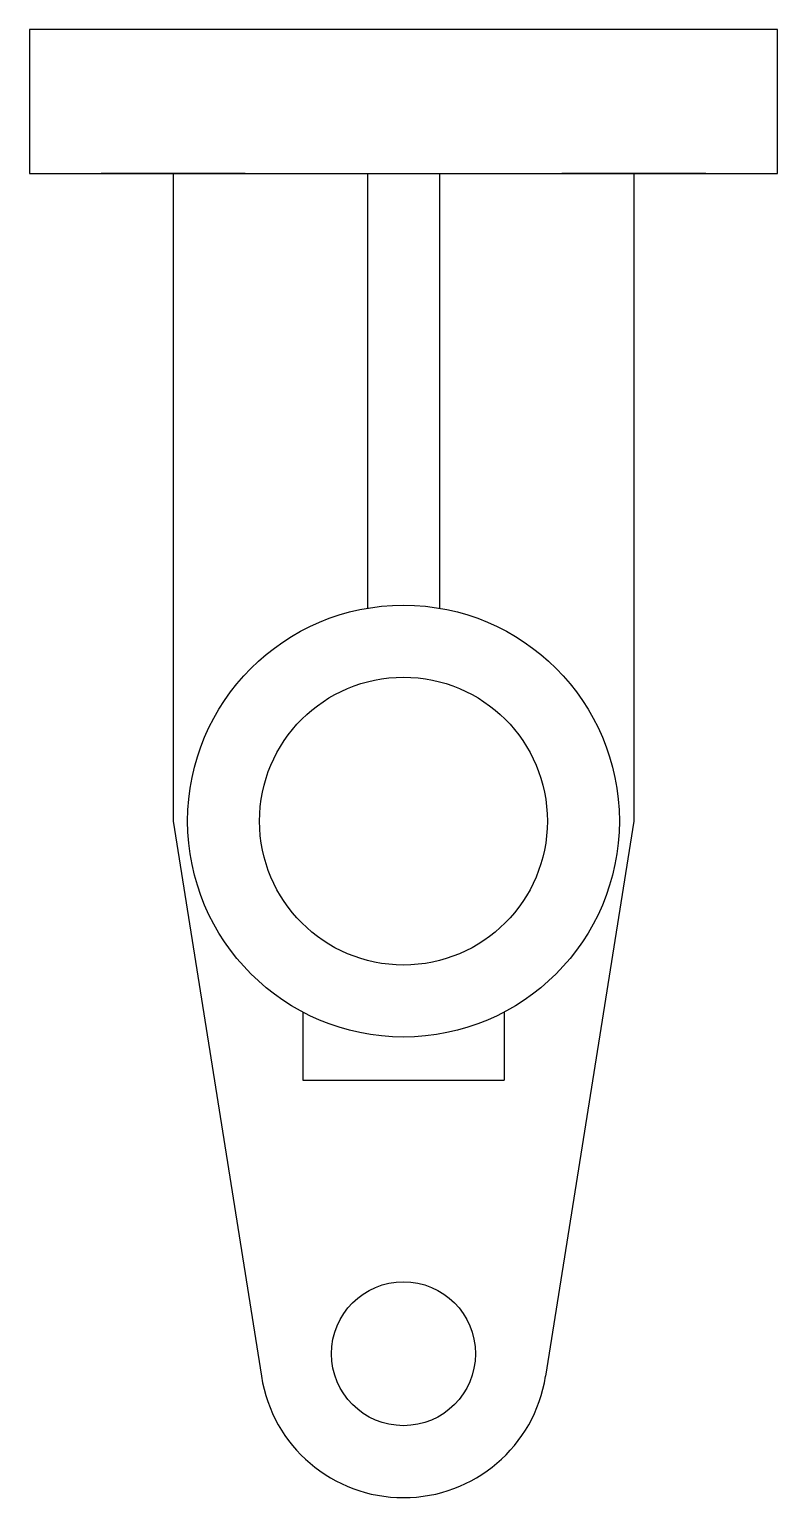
# Model space of a CAD drawing. Header units: millimetres. Extents: x -1618 to -1514, y 76 to 280.
import ezdxf

# ---------------------------------------------------------------- set-up
doc = ezdxf.new("R2010")
doc.units = ezdxf.units.MM

msp = doc.modelspace()

# ---------------------------------------------------------------- linework, layer by layer
for p, q in [((-1513.51, 280.16), (-1617.51, 280.16)), ((-1617.51, 280.16), (-1617.51, 260.16)), ((-1513.51, 260.16), (-1513.51, 280.16)), ((-1617.51, 260.16), (-1513.51, 260.16)), ((-1597.51, 260.16), (-1597.51, 170.16)), ((-1570.51, 260.16), (-1570.51, 199.74)), ((-1560.51, 260.16), (-1560.51, 199.74)), ((-1533.51, 260.16), (-1533.51, 170.16)), ((-1597.51, 170.16), (-1585.26, 93.03)), ((-1533.51, 170.16), (-1545.76, 93.03)), ((-1579.51, 143.63), (-1579.51, 134.16)), ((-1551.51, 143.63), (-1551.51, 134.16)), ((-1579.51, 134.16), (-1551.51, 134.16))]:
    msp.add_line(p, q)
at = {"extrusion": (0, -1, 0)}
msp.add_line((-1560.51, 260.16, 110), (-1560.51, 199.74, 64), dxfattribs=at)
for centre in [(-1597.51, 90, -260.16), (-1533.51, 90, -260.16)]:
    msp.add_circle(centre, 10, dxfattribs=at)
for centre, radius in [((-1565.51, 170.16), 30), ((-1565.51, 170.16), 20), ((-1565.51, 96.16), 10)]:
    msp.add_circle(centre, radius)
msp.add_arc((-1565.51, 96.16), 20, 189.0219, 350.9781)

doc.saveas('drawing.dxf')
